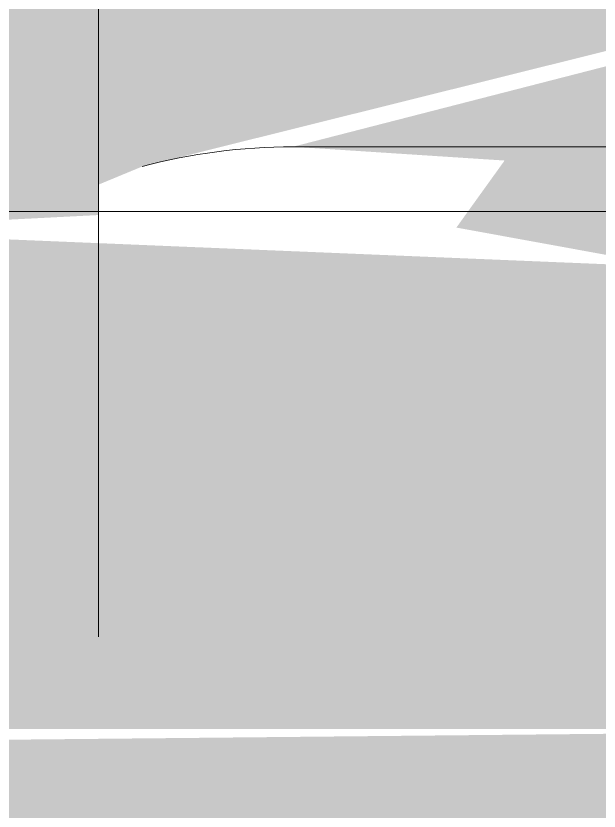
# Model space of a CAD drawing. Header units: inches. Extents: x -26493 to -10162, y -132 to 713.
# Drawn here: x -25618.9014 to -25618.6199, y 224.9604 to 225.3444 of the extents above; entities that cross this region are included whole.
import ezdxf

# ---------------------------------------------------------------- set-up
doc = ezdxf.new("R2010")
doc.units = ezdxf.units.IN
doc.header["$MEASUREMENT"] = 0
doc.layers.add('Q-SPCQ', color=91, linetype='Continuous', lineweight=9)

# ---------------------------------------------------------------- blocks, each defined once
blk = doc.blocks.new('Basketball_Backstop-Performance_Sports_Systems-3103-Ceiling_Hung - 27_-0_ to 27_-11 7_8_-652462-Section 13')
at = {"layer": 'Q-SPCQ'}
h = blk.add_hatch(color=256, dxfattribs=at)
h.paths.add_polyline_path([(-25625.04263, 157.5625), (-25622.29379, 157.5625), (-25622.29379, 160.1875), (-25625.38983, 160.1875), (-25625.37355, 157.5625), (-25625.1258, 157.5625)], flags=0)
h.paths.add_polyline_path([(-25620.71846, 157.5625), (-25618.95801, 157.5625), (-25618.97429, 160.1875), (-25622.04379, 160.1875), (-25622.04379, 157.5625), (-25620.82162, 157.5625)], flags=0)
h.paths.add_polyline_path([(-25621.8807, 214.04331), (-25621.82431, 213.93691), (-25621.8246, 213.99254), (-25621.88018, 214.04284)], flags=0)
h.paths.add_polyline_path([(-25621.612, 213.91833), (-25621.49503, 213.70333), (-25621.54605, 213.60968), (-25621.58356, 213.79619)], flags=0)
h.paths.add_polyline_path([(-25621.50718, 213.51593), (-25621.48555, 213.76424), (-25621.38961, 213.69122), (-25621.48555, 213.54818)], flags=0)
h.paths.add_polyline_path([(-25618.89439, 164.3125), (-25618.86142, 164.3125), (-25618.86142, 224.7565), (-25621.31658, 224.77934), (-25621.90157, 224.76464), (-25622.01254, 224.75009), (-25622.01254, 214.04021), (-25621.72685, 214.01517), (-25621.72623, 213.92976), (-25621.612, 213.91833), (-25621.612, 213.76126), (-25621.56194, 213.70333), (-25621.64218, 213.62139), (-25621.75884, 213.7753), (-25622.01254, 213.83065), (-25621.98129, 213.24113), (-25621.84403, 213.13446), (-25621.79379, 213.10618), (-25621.66879, 213.15173), (-25621.57027, 213.21435), (-25621.49105, 213.36935), (-25621.4609, 213.45823), (-25621.40235, 213.31937), (-25621.48555, 213.07709), (-25621.66879, 212.97738), (-25621.66879, 210.67103), (-25621.23129, 210.67103), (-25621.23129, 210.43306), (-25621.10629, 210.39957), (-25621.10629, 209.93306), (-25621.23129, 209.93306), (-25621.23129, 209.69509), (-25621.66879, 209.64115), (-25621.66879, 208.38808), (-25621.79379, 208.38808), (-25621.80355, 209.93306), (-25621.85629, 209.89195), (-25621.85629, 208.37195), (-25621.98129, 208.37195), (-25621.98129, 208.73417), (-25622.04379, 208.73417), (-25622.04379, 164.3125), (-25618.95801, 164.3125)], flags=0)
h.paths.add_polyline_path([(-25622.8304, 213.51593), (-25622.93206, 213.70333), (-25622.84672, 213.70333), (-25622.83344, 213.55084)], flags=0)
h.paths.add_polyline_path([(-25622.77564, 213.70333), (-25622.70226, 213.82394), (-25622.75402, 213.79619), (-25622.76145, 213.76424)], flags=0)
h.paths.add_polyline_path([(-25625.14142, 164.3125), (-25622.29379, 164.3125), (-25622.29379, 208.78748), (-25622.35629, 208.73417), (-25622.35629, 208.37195), (-25622.48129, 208.38808), (-25622.48129, 209.93306), (-25622.54379, 209.93306), (-25622.54379, 208.38808), (-25622.66879, 208.38808), (-25622.66879, 209.74556), (-25623.10629, 209.74556), (-25623.10629, 209.93306), (-25623.23129, 209.96656), (-25623.23129, 210.43306), (-25623.10629, 210.43306), (-25623.10629, 210.62056), (-25622.66879, 210.62095), (-25622.72558, 213.01213), (-25622.87668, 213.08976), (-25622.94797, 213.36935), (-25622.83242, 213.49763), (-25622.8304, 213.29256), (-25622.65793, 213.14965), (-25622.49355, 213.14407), (-25622.32504, 213.26762), (-25622.37862, 213.83392), (-25622.61073, 213.76593), (-25622.72558, 213.63944), (-25622.77564, 213.70333), (-25622.8304, 213.62527), (-25622.82581, 213.79619), (-25622.68157, 213.92273), (-25622.5289, 213.97962), (-25622.46263, 214.04158), (-25622.32504, 213.97962), (-25622.32504, 224.7514), (-25625.48642, 224.75115), (-25625.48642, 164.3125), (-25625.37355, 164.3125)], flags=0)
h.paths.add_polyline_path([(-25621.85629, 210.43306), (-25621.79379, 210.43306), (-25621.81241, 211.64147), (-25621.85629, 211.64147), (-25621.85629, 210.66835)], flags=0)
h.paths.add_polyline_path([(-25622.54379, 210.43306), (-25622.48129, 210.43306), (-25622.48129, 211.64147), (-25622.54379, 211.64147), (-25622.54379, 210.55372)], flags=0)
h.paths.add_polyline_path([(-25622.35629, 210.93306), (-25622.34094, 211.36443), (-25622.35629, 211.12056), (-25622.35629, 210.9441)], flags=0)
h.paths.add_polyline_path([(-25625.2992, 225.2113), (-25623.559, 225.24214), (-25622.32504, 225.27043), (-25622.35629, 276.93889), (-25622.48129, 276.95502), (-25622.48129, 278.5), (-25622.54379, 278.5), (-25622.54379, 276.95502), (-25622.66879, 276.95502), (-25622.66879, 278.3125), (-25623.10629, 278.3125), (-25623.10629, 278.5), (-25623.23129, 278.53349), (-25623.23129, 279), (-25623.10629, 279), (-25623.10629, 279.1875), (-25622.66879, 279.24518), (-25622.66879, 280.43232), (-25623.10629, 280.43232), (-25623.10629, 280.6875), (-25623.23129, 280.72099), (-25623.23129, 281.1875), (-25623.10629, 281.19009), (-25623.10629, 281.375), (-25625.48642, 281.375), (-25625.4481, 225.23137), (-25625.33274, 225.21582)], flags=0)
h.paths.add_polyline_path([(-25619.53688, 225.21357), (-25618.86142, 225.24827), (-25618.86142, 281.375), (-25621.23129, 281.375), (-25621.23129, 281.1875), (-25621.10629, 281.15401), (-25621.10629, 280.6875), (-25621.23129, 280.6875), (-25621.23129, 280.44953), (-25621.66879, 280.44953), (-25621.66879, 279.23797), (-25621.23129, 279.18051), (-25621.23129, 279), (-25621.10629, 278.96651), (-25621.10629, 278.5), (-25621.23129, 278.5), (-25621.23129, 278.26203), (-25621.66879, 278.20809), (-25621.66879, 276.95502), (-25621.79379, 276.97722), (-25621.79379, 278.5), (-25621.85629, 278.5), (-25621.85629, 276.93889), (-25621.98129, 276.93889), (-25622.01254, 225.24865), (-25619.65288, 225.2198)], flags=0)
h.paths.add_polyline_path([(-25621.85629, 279), (-25621.79379, 279), (-25621.79379, 280.20841), (-25621.85629, 280.20841), (-25621.85629, 279.0995)], flags=0)
h.paths.add_polyline_path([(-25622.54379, 279), (-25622.48129, 279.04111), (-25622.52397, 280.20841), (-25622.54379, 280.20841), (-25622.54379, 279.0995)], flags=0)
h = blk.add_hatch(color=256, dxfattribs=at)
h.paths.add_polyline_path([(-25626.67392, 224.4375), (-25625.48642, 224.4375), (-25625.50738, 224.72833)], flags=0)
h.paths.add_polyline_path([(-25626.67392, 224.4375), (-25625.58017, 224.71875), (-25626.1583, 224.75643), (-25626.28934, 224.92721), (-25626.26124, 225.14062), (-25626.09046, 225.27167), (-25625.58017, 225.28125), (-25626.67392, 225.5625)], flags=0)
h.paths.add_polyline_path([(-25617.67392, 224.4375), (-25617.67392, 225.5625), (-25618.76767, 225.28125), (-25618.18955, 225.24357), (-25618.0585, 225.07279), (-25618.0866, 224.85937), (-25618.25738, 224.72833), (-25618.76767, 224.71875)], flags=0)
h.paths.add_polyline_path([(-25618.86142, 224.4375), (-25617.67392, 224.4375), (-25618.86142, 224.72833), (-25618.86142, 224.48159)], flags=0)
h.paths.add_polyline_path([(-25625.48642, 225.26299), (-25625.48642, 225.5625), (-25626.67392, 225.5625), (-25625.50738, 225.27167)], flags=0)
h.paths.add_polyline_path([(-25618.86142, 225.26299), (-25618.84046, 225.27167), (-25617.67392, 225.5625), (-25618.86142, 225.51841), (-25618.86142, 225.27167)], flags=0)
h = blk.add_hatch(color=256, dxfattribs=at)
h.paths.add_polyline_path([(-25626.06674, 224.58888), (-25625.60376, 224.76), (-25625.9757, 224.82322), (-25626.04892, 225), (-25625.9757, 225.17678), (-25625.79458, 225.24943), (-25625.48642, 225.26299), (-25625.70377, 225.32063), (-25625.75682, 225.28125), (-25626.1676, 225.23643), (-25626.28934, 224.97443), (-25626.09046, 224.72833), (-25625.71137, 224.68501), (-25626.06913, 224.59302)], flags=0)
h.paths.add_polyline_path([(-25618.2811, 224.58888), (-25618.33017, 224.60625), (-25618.59102, 224.71875), (-25618.18024, 224.76357), (-25618.0585, 225.02557), (-25618.25738, 225.27167), (-25618.63647, 225.31499), (-25618.68876, 225.24221), (-25618.3853, 225.18688), (-25618.30744, 225.0647), (-25618.33241, 224.875), (-25618.48422, 224.75852), (-25618.64407, 224.67937), (-25618.29992, 224.59357)], flags=0)
h = blk.add_hatch(color=256, dxfattribs=at)
h.paths.add_polyline_path([(-25622.32504, 225), (-25622.32504, 225.24247), (-25623.47911, 225.2414), (-25625.82052, 225.23142), (-25625.9757, 225.17678), (-25625.96254, 225), (-25622.84681, 225)], flags=0)
h.paths.add_polyline_path([(-25618.53261, 225), (-25618.3853, 225), (-25618.42392, 225.21651), (-25619.18839, 225.24827), (-25619.80075, 225.22775), (-25621.0246, 225.24095), (-25622.01254, 225.2001), (-25622.01254, 225), (-25618.65157, 225)], flags=0)
h = blk.add_hatch(color=256, dxfattribs=at)
h.paths.add_polyline_path([(-25624.36362, 224.75043), (-25622.32504, 224.75813), (-25622.32504, 225), (-25625.96254, 225), (-25625.95695, 224.8171), (-25625.60256, 224.75994), (-25624.40057, 224.75047)], flags=0)
h.paths.add_polyline_path([(-25619.98423, 224.75043), (-25618.43545, 224.80255), (-25618.37214, 224.82322), (-25618.3853, 225), (-25622.01254, 224.96406), (-25622.01254, 224.75871), (-25621.02502, 224.76004), (-25620.82162, 224.75816)], flags=0)
for p, q in [((-25618.86142, 225.04458), (-25618.86142, 281.375)), ((-25618.76767, 225.28125), (-25618.33017, 225.28125))]:
    blk.add_line(p, q, dxfattribs=at)
at = {"layer": 'Q-SPCQ', "flags": 128}
blk.add_lwpolyline([(-25618.54892, 225.25), (-25618.55182, 225.25), (-25618.56051, 225.25), (-25618.57499, 225.25), (-25618.59522, 225.25), (-25618.62118, 225.25), (-25618.65282, 225.25), (-25618.6901, 225.25), (-25618.73294, 225.25), (-25618.7813, 225.25), (-25618.83507, 225.25), (-25618.8942, 225.25), (-25618.95856, 225.25)], dxfattribs=at)
at = {"layer": 'Q-SPCQ'}
blk.add_arc((-25618.76767, 225), 0.28125, 90, 105, dxfattribs=at)

msp = doc.modelspace()

# ---------------------------------------------------------------- block references
at = {"layer": 'Q-SPCQ'}
msp.add_blockref('Basketball_Backstop-Performance_Sports_Systems-3103-Ceiling_Hung - 27_-0_ to 27_-11 7_8_-652462-Section 13', (0, 0), dxfattribs=at)

doc.saveas('drawing.dxf')
